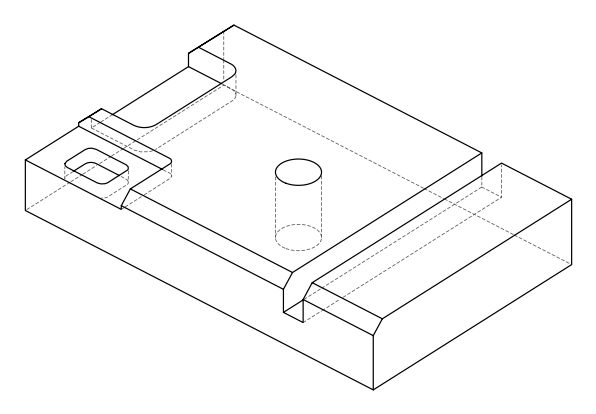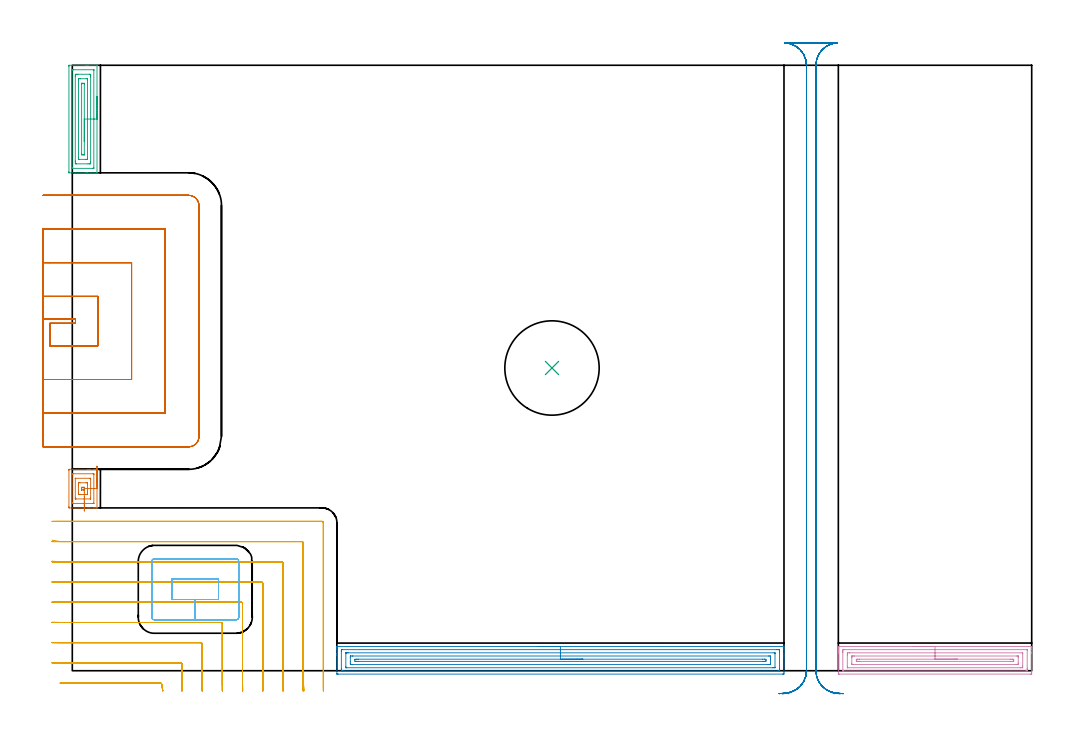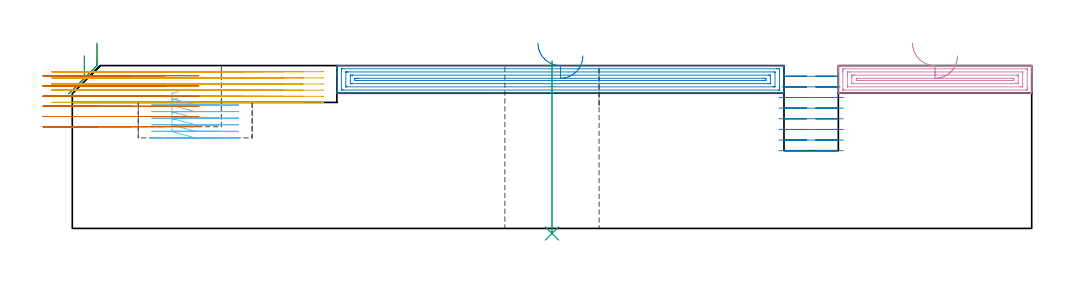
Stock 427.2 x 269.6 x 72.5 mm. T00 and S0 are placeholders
(PLAN: 9 operations, 3 tool changes, 56.3 min)
(1 AREA_MILL | FG_CHAMFER_SURFACE | UGT0205_001 | 0.91 min | 2386 mm3)
(2 AREA_MILL_1 | FG_CHAMFER_SURFACE_1 | UGT0205_001 | 8.18 min | 16065 mm3)
(3 AREA_MILL_2 | FG_CHAMFER_SURFACE_2 | UGT0205_001 | 2.14 min | 4262 mm3)
(4 AREA_MILL_3 | FG_CHAMFER_SURFACE_3 | UGT0205_001 | 3.66 min | 7014 mm3)
(5 MILL_CORNER_NOTCH_RECTANGULAR | CORNER_NOTCH_RECTANGULAR | NXT0201_011 | Follow Part, ap 3, ae 75% | 14.71 min | 138902 mm3)
(6 MILL_RECTANGULAR_POCKET | POCKET_RECTANGULAR_STRAIGHT | NXT0201_011 | Follow Part, ap 3, ae 75% | 2.96 min | 30652 mm3)
(7 MILL_SLOT | SLOT_PARTIAL_RECTANGULAR | UGT0201_094 | Follow Part, ap 5, ae 75% | 13.23 min | 234888 mm3)
(8 MILL_RECTANGULAR_SLOT | SLOT_RECTANGULAR | UGT0201_094 | Follow Part, ap 5, ae 75% | 10.16 min | 246264 mm3)
(9 INDEXABLE_INSERT_DRILL_THROUGH_HOLE_FROM_SOLID | STEP1HOLE | NXT0302_036 | 0.31 min | 100398 mm3)
(TOOL UGT0205_001 | Chamfer Mill 20 x 3 x 45 deg. | D20 FL50 Z2)
(TOOL NXT0201_011 | ENDMILL 12mm [2P460-1200-NA 1630] | D12 FL38 Z6)
(TOOL UGT0201_094 | End mill 20 mm | D20 FL38 Z4)
(TOOL NXT0302_036 | Index. Insert Drill 42mm [880-D4200L50-05] | D42 PA176 FL210 Z2)
(OP 1 AREA_MILL)
G17 G21 G94 G90
T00 M6
G54
G17 G0 G90 X11. Y91.1 S1061 M3
G43 Z82.5 H0
G94 G1 Y91.062 Z81.628 F250.
Y90.948 Z80.763
Y90.759 Z79.912
Y90.497 Z79.08
Y90.163 Z78.274
Y89.76 Z77.5
Y89.292 Z76.764
Y88.76 Z76.072
Y88.171 Z75.429
Y87.528 Z74.839
Y86.836 Z74.308
Y86.1 Z73.84
Y85.326 Z73.437
Y84.52 Z73.103
Y83.688 Z72.841
Y82.836 Z72.652
Y81.972 Z72.538
Y81.1 Z72.5
Y72.637
X10.997 Y72.509 Z72.488
X10.983 Y72.507 Z72.475
X10.693 Y72.5 Z72.192
X10.162 Z71.66
X9.616 Z71.111
X7.574 Z69.072
X6.962 Z68.456
X-1.309 Y72.501 Z60.188
X-1.492 Y72.51 Z60.005
X-1.499 Y72.693 Z59.999
X-1.5 Y73.083 Z60.
Y89.117
X-1.496 Y89.51 Z60.002
X-1.491 Y89.69 Z60.005
X-1.308 Y89.7 Z60.189
X6.962 Z68.456
X7.574 Z69.072
X7.847 Z69.344
X9.616 Z71.111
X10.162 Z71.661
X10.693 Z72.192
X10.983 Y89.693 Z72.475
X10.997 Y89.691 Z72.488
X11. Y89.563 Z72.5
Y81.1
X9.586 Z71.086
X9.585 Y74.649 Z71.085
X9.584 Y74.542 Z71.084
X9.582 Y74.517 Z71.082
X9.58 Y74.511 Z71.08
X9.558 Y74.508 Z71.058
X9.455 Y74.504 Z70.955
X9.093 Y74.5 Z70.593
X0.244 Y74.501 Z61.744
X0.033 Y74.505 Z61.533
X-0.051 Y74.51 Z61.449
X-0.079 Y74.514 Z61.421
X-0.081 Y74.552 Z61.419
X-0.084 Y74.646 Z61.416
X-0.086 Y74.833 Z61.414
Y74.864
X-0.085 Y87.551 Z61.415
X-0.084 Y87.658 Z61.416
X-0.082 Y87.683 Z61.418
X-0.08 Y87.689 Z61.42
X-0.058 Y87.692 Z61.442
X0.045 Y87.696 Z61.545
X0.407 Y87.7 Z61.907
X9.256 Y87.699 Z70.756
X9.467 Y87.695 Z70.967
X9.551 Y87.69 Z71.051
X9.579 Y87.686 Z71.079
X9.581 Y87.648 Z71.081
X9.584 Y87.554 Z71.084
X9.586 Y87.367 Z71.086
Y87.336
Y81.1
X8.171 Z69.671
Y77.21
Y76.646
X8.17 Y76.564 Z69.67
X8.168 Y76.525 Z69.668
X8.166 Y76.512 Z69.666
X8.136 Y76.509 Z69.636
X7.991 Y76.501 Z69.491
X1.653 Y76.5 Z63.153
X1.508 Y76.502 Z63.008
X1.412 Y76.505 Z62.912
X1.34 Y76.51 Z62.84
X1.335 Y76.539 Z62.835
X1.332 Y76.646 Z62.832
X1.329 Y76.972 Z62.829
Y85.554
X1.33 Y85.636 Z62.83
X1.332 Y85.675 Z62.832
X1.334 Y85.688 Z62.834
X1.364 Y85.691 Z62.864
X1.509 Y85.699 Z63.009
X7.847 Y85.7 Z69.347
X7.992 Y85.698 Z69.492
X8.088 Y85.695 Z69.588
X8.16 Y85.69 Z69.66
X8.165 Y85.661 Z69.665
X8.168 Y85.554 Z69.668
X8.171 Y85.228 Z69.671
Y81.1
X6.757 Z68.257
Y79.524
Y79.318
X6.755 Y78.636 Z68.255
X6.752 Y78.537 Z68.252
X6.751 Y78.515 Z68.251
X6.736 Y78.51 Z68.236
X6.687 Y78.506 Z68.187
X6.484 Y78.502 Z67.984
X6.077 Y78.5 Z67.577
X3.351 Z64.851
X2.993 Y78.501 Z64.493
X2.814 Y78.503 Z64.314
X2.77 Y78.506 Z64.27
X2.752 Y78.51 Z64.252
X2.749 Y78.52 Z64.249
X2.747 Y78.58 Z64.247
X2.743 Y79.112 Z64.243
Y82.882
X2.745 Y83.564 Z64.245
X2.748 Y83.663 Z64.248
X2.749 Y83.685 Z64.249
X2.764 Y83.69 Z64.264
X2.813 Y83.694 Z64.313
X3.016 Y83.698 Z64.516
X3.423 Y83.7 Z64.923
X6.149 Z67.649
X6.507 Y83.699 Z68.007
X6.686 Y83.697 Z68.186
X6.73 Y83.694 Z68.23
X6.748 Y83.69 Z68.248
X6.75 Y83.68 Z68.25
X6.753 Y83.62 Z68.253
X6.757 Y83.088 Z68.257
Y81.1
X5.343 Z66.843
X5.342 Y80.949 Z66.842
X5.34 Y80.797 Z66.84
X5.334 Y80.51 Z66.834
X5.192 Y80.506 Z66.692
X4.902 Y80.502 Z66.402
X4.308 Z65.808
X4.223 Y80.504 Z65.723
X4.172 Y80.51 Z65.672
X4.164 Y80.512 Z65.664
X4.161 Y80.558 Z65.661
X4.159 Y80.645 Z65.659
X4.157 Y80.948 Z65.657
Y81.1
X4.158 Y81.251 Z65.658
X4.16 Y81.403 Z65.66
X4.166 Y81.69 Z65.666
X4.308 Y81.694 Z65.808
X4.598 Y81.698 Z66.098
X5.192 Z66.692
X5.277 Y81.696 Z66.777
X5.328 Y81.69 Z66.828
X5.336 Y81.688 Z66.836
X5.339 Y81.641 Z66.839
X5.341 Y81.555 Z66.841
X5.343 Y81.252 Z66.843
Y81.1
Y80.228 Z66.881
X5.344 Y79.364 Z66.996
X5.345 Y78.512 Z67.185
Y77.68 Z67.448
X5.346 Y76.874 Z67.783
Y76.101 Z68.186
X5.347 Y75.365 Z68.655
Y74.674 Z69.187
Y74.031 Z69.776
X5.348 Y73.442 Z70.42
Y72.911 Z71.112
Y72.443 Z71.848
X5.349 Y72.041 Z72.623
Y71.707 Z73.429
Y71.446 Z74.261
Y71.257 Z75.113
Y71.144 Z75.978
Y71.106 Z76.849
G0 Z82.5
M5
M2
(OP 2 AREA_MILL_1)
G17 G21 G94 G90
T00 M6
G54
G17 G0 G90 X207.35 Y10.8 S1061 M3
G43 Z82.5 H0
G94 G1 X207.388 Z81.628 F250.
X207.502 Z80.763
X207.691 Z79.912
X207.953 Z79.08
X208.287 Z78.274
X208.69 Z77.5
X209.158 Z76.764
X209.69 Z76.072
X210.279 Z75.429
X210.922 Z74.839
X211.614 Z74.308
X212.35 Z73.84
X213.124 Z73.437
X213.93 Z73.103
X214.762 Z72.841
X215.614 Z72.652
X216.478 Z72.538
X217.35 Z72.5
X316.754
X316.89 Y10.794 Z72.493
X316.9 Y10.517 Z72.216
Y10.068 Z71.767
Y9.49 Z71.184
Y7.441 Z69.138
Y6.85 Z68.544
Y6.265 Z67.961
Y-0.486 Z61.211
X316.895 Y-1.07 Z60.627
X316.89 Y-1.491 Z60.206
X316.739 Y-1.495 Z60.203
X316.308 Y-1.5 Z60.2
X118.392
X117.932 Y-1.495 Z60.203
X117.81 Y-1.491 Z60.206
X117.8 Y-1.365 Z60.332
Y6.85 Z68.544
Y7.441 Z69.138
Y7.73 Z69.427
Y9.49 Z71.184
Y10.068 Z71.767
Y10.37 Z72.069
X117.801 Y10.518 Z72.217
X117.81 Y10.794 Z72.493
X117.946 Y10.8 Z72.5
X217.35
Y9.386 Z71.086
X313.739
X314.525 Y9.385 Z71.085
X314.632 Y9.384 Z71.084
X314.872 Y9.379 Z71.079
X314.89 Y9.301 Z71.001
X314.896 Y9.123 Z70.823
X314.899 Y8.61 Z70.31
X314.9 Y8.239 Z69.939
X314.899 Y0.69 Z62.39
X314.898 Y0.322 Z62.022
X314.89 Y-0.05 Z61.65
X314.884 Y-0.08 Z61.62
X314.868 Y-0.082 Z61.618
X314.819 Y-0.084 Z61.616
X314.721 Y-0.085 Z61.615
X314.525 Y-0.086 Z61.614
X120.961
X120.175 Y-0.085 Z61.615
X120.068 Y-0.084 Z61.616
X119.828 Y-0.079 Z61.621
X119.81 Y-0.001 Z61.699
X119.804 Y0.177 Z61.877
X119.801 Y0.69 Z62.39
X119.8 Y1.061 Z62.761
X119.801 Y8.61 Z70.31
X119.802 Y8.978 Z70.678
X119.81 Y9.35 Z71.05
X119.816 Y9.38 Z71.08
X119.832 Y9.381 Z71.081
X119.881 Y9.384 Z71.084
X119.979 Y9.385 Z71.085
X120.175 Y9.386 Z71.086
X217.35
Y7.971 Z69.671
X312.497
X312.742 Y7.969 Z69.669
X312.823 Y7.968 Z69.668
X312.879 Y7.965 Z69.665
X312.89 Y7.886 Z69.586
X312.896 Y7.73 Z69.43
X312.899 Y7.574 Z69.274
Y1.57 Z63.27
X312.898 Y1.416 Z63.116
X312.891 Y1.363 Z63.063
X312.886 Y1.335 Z63.035
X312.863 Y1.334 Z63.034
X312.742 Y1.331 Z63.031
X312.095 Y1.329 Z63.029
X311.85 Y1.328 Z63.028
X122.203 Y1.329 Z63.029
X121.958 Y1.33 Z63.03
X121.877 Y1.332 Z63.032
X121.82 Y1.335 Z63.035
X121.81 Y1.414 Z63.114
X121.804 Y1.57 Z63.27
X121.801 Y1.726 Z63.426
Y7.73 Z69.43
X121.802 Y7.884 Z69.584
X121.809 Y7.937 Z69.637
X121.814 Y7.965 Z69.665
X121.837 Y7.966 Z69.666
X121.958 Y7.968 Z69.668
X122.605 Y7.971 Z69.671
X122.85
X217.35
Y6.557 Z68.257
X310.067
X310.365 Y6.556 Z68.256
X310.787 Y6.552 Z68.252
X310.879 Y6.55 Z68.25
X310.89 Y6.389 Z68.089
X310.899 Y6.028 Z67.728
X310.9 Y5.97 Z67.67
Y5.148 Z66.848
Y3.33 Z65.03
X310.898 Y2.919 Z64.619
X310.895 Y2.816 Z64.516
X310.89 Y2.766 Z64.466
X310.887 Y2.749 Z64.449
X310.86 Y2.748 Z64.448
X310.66 Y2.745 Z64.445
X310.067 Y2.743 Z64.443
X309.771
X124.633
X124.335 Y2.744 Z64.444
X123.913 Y2.748 Z64.448
X123.821 Y2.749 Z64.449
X123.81 Y2.911 Z64.611
X123.801 Y3.271 Z64.971
X123.8 Y3.33 Z65.03
Y4.152 Z65.852
Y5.97 Z67.67
X123.802 Y6.381 Z68.081
X123.805 Y6.484 Z68.184
X123.81 Y6.534 Z68.234
X123.813 Y6.55 Z68.25
X123.84 Y6.552 Z68.252
X124.04 Y6.555 Z68.255
X124.633 Y6.557 Z68.257
X124.929
X217.35
Y5.143 Z66.843
X307.393
X308.233 Y5.14 Z66.84
X308.284 Y5.138 Z66.838
X308.89 Y5.09 Z66.79
X308.895 Y4.487 Z66.187
X308.89 Y4.21 Z65.91
X308.333 Y4.162 Z65.862
X308.284 Y4.16 Z65.86
X307.446 Y4.157 Z65.857
X307.393
X127.307
X126.467 Y4.16 Z65.86
X126.416 Y4.162 Z65.862
X125.81 Y4.21 Z65.91
X125.805 Y4.813 Z66.513
X125.81 Y5.09 Z66.79
X126.367 Y5.138 Z66.838
X126.416 Y5.14 Z66.84
X127.254 Y5.143 Z66.843
X127.307
X217.35
X218.222 Z66.881
X219.086 Z66.995
X219.938 Z67.184
X220.77 Z67.446
X221.576 Z67.78
X222.35 Z68.183
X223.086 Z68.652
X223.778 Z69.183
X224.421 Z69.772
X225.01 Z70.415
X225.542 Z71.107
X226.01 Z71.843
X226.413 Z72.617
X226.747 Z73.423
X227.009 Z74.255
X227.198 Z75.107
X227.312 Z75.971
X227.35 Z76.843
G0 Z82.5
M5
M2
(OP 3 AREA_MILL_2)
G17 G21 G94 G90
T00 M6
G54
G17 G0 G90 X11. Y255.65 S1061 M3
G43 Z82.5 H0
G94 G1 Y255.612 Z81.628 F250.
Y255.498 Z80.763
Y255.309 Z79.912
Y255.047 Z79.08
Y254.713 Z78.274
Y254.31 Z77.5
Y253.841 Z76.764
Y253.31 Z76.072
Y252.721 Z75.429
Y252.078 Z74.839
Y251.386 Z74.308
Y250.65 Z73.84
Y249.876 Z73.437
Y249.07 Z73.103
Y248.238 Z72.841
Y247.386 Z72.652
Y246.522 Z72.538
Y245.65 Z72.5
Y221.757
X10.994 Y221.71 Z72.492
X10.871 Y221.7 Z72.369
X6.847 Z68.346
X6.077 Z67.571
X-1.497 Y221.701 Z59.999
X-1.498 Y221.703 Z59.998
X-1.5 Y222.2 Z60.
Y269.1
X-1.498 Y269.597 Z59.998
X-1.497 Y269.599 Z59.999
X6.077 Y269.6 Z67.571
X6.847 Z68.346
X6.962 Z68.46
X10.871 Z72.369
X10.994 Y269.59 Z72.492
X11. Y269.542 Z72.5
Y245.65
X9.586 Z71.086
X9.585 Y223.97 Z71.085
X9.581 Y223.757 Z71.081
X9.579 Y223.713 Z71.079
X9.451 Y223.707 Z70.951
X9.271 Y223.703 Z70.771
X9.001 Y223.7 Z70.501
X0.009 Y223.701 Z61.509
X-0.028 Y223.702 Z61.472
X-0.064 Y223.706 Z61.436
X-0.077 Y223.71 Z61.423
X-0.08 Y223.721 Z61.42
X-0.083 Y223.763 Z61.417
X-0.086 Y223.939 Z61.414
Y223.97
X-0.085 Y267.33 Z61.415
X-0.081 Y267.543 Z61.419
X-0.079 Y267.587 Z61.421
X0.049 Y267.593 Z61.549
X0.229 Y267.597 Z61.729
X0.499 Y267.6 Z61.999
X9.491 Y267.599 Z70.991
X9.528 Y267.598 Z71.028
X9.564 Y267.594 Z71.064
X9.577 Y267.59 Z71.077
X9.58 Y267.579 Z71.08
X9.583 Y267.537 Z71.083
X9.586 Y267.361 Z71.086
Y267.33
Y245.65
X8.172 Z69.672
X8.171 Y226.624 Z69.671
X8.17 Y226.301 Z69.67
X8.164 Y225.739 Z69.664
X7.884 Y225.702 Z69.384
X7.847 Y225.701 Z69.347
X7.002 Y225.7 Z68.502
X1.692 Y225.701 Z63.192
X1.653 Y225.704 Z63.153
X1.336 Y225.739 Z62.836
X1.331 Y226.061 Z62.831
X1.329 Y226.624 Z62.829
X1.328 Y226.949 Z62.828
X1.329 Y264.676 Z62.829
X1.33 Y264.999 Z62.83
X1.335 Y265.56 Z62.835
X1.616 Y265.598 Z63.116
X1.653 Y265.599 Z63.153
X2.498 Y265.6 Z63.998
X7.808 Y265.599 Z69.308
X7.847 Y265.596 Z69.347
X8.164 Y265.56 Z69.664
X8.169 Y265.238 Z69.669
X8.171 Y264.676 Z69.671
X8.172 Y264.351 Z69.672
Y245.65
X6.757 Z68.257
Y228.394
X6.75 Y227.721 Z68.25
X6.077 Y227.703 Z67.577
X5.886 Y227.7 Z67.386
X3.231 Y227.701 Z64.731
X2.75 Y227.718 Z64.25
X2.743 Y228.189 Z64.243
Y262.906
X2.75 Y263.579 Z64.25
X3.423 Y263.597 Z64.923
X3.614 Y263.6 Z65.114
X6.269 Y263.599 Z67.769
X6.75 Y263.582 Z68.25
X6.757 Y263.111 Z68.257
Y245.65
X5.343 Z66.843
X5.342 Y230.014 Z66.842
X5.34 Y229.863 Z66.84
X5.336 Y229.763 Z66.836
X5.331 Y229.709 Z66.831
X5.308 Y229.708 Z66.808
X5.192 Y229.704 Z66.692
X4.769 Y229.703 Z66.269
X4.308 Y229.71 Z65.808
X4.164 Y229.721 Z65.664
X4.159 Y230.013 Z65.659
X4.158 Y230.164 Z65.658
X4.157 Y261.286 Z65.657
X4.16 Y261.437 Z65.66
X4.164 Y261.537 Z65.664
X4.169 Y261.591 Z65.669
X4.192 Y261.592 Z65.692
X4.308 Y261.596 Z65.808
X4.731 Y261.597 Z66.231
X5.192 Y261.59 Z66.692
X5.336 Y261.579 Z66.836
X5.341 Y261.287 Z66.841
X5.342 Y261.136 Z66.842
X5.343 Y245.65 Z66.843
Y244.778 Z66.881
Y243.913 Z66.995
Y243.062 Z67.184
Y242.23 Z67.446
Y241.424 Z67.78
Y240.65 Z68.183
Y239.914 Z68.652
Y239.222 Z69.183
Y238.579 Z69.772
Y237.99 Z70.415
Y237.458 Z71.107
Y236.99 Z71.843
Y236.587 Z72.617
Y236.253 Z73.423
Y235.991 Z74.255
Y235.802 Z75.107
Y235.688 Z75.972
Y235.65 Z76.843
G0 Z82.5
M5
M2
(OP 4 AREA_MILL_3)
G17 G21 G94 G90
T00 M6
G54
G17 G0 G90 X374.15 Y10.8 S1061 M3
G43 Z82.5 H0
G94 G1 X374.188 Z81.628 F250.
X374.302 Z80.763
X374.491 Z79.912
X374.753 Z79.08
X375.087 Z78.274
X375.49 Z77.5
X375.958 Z76.764
X376.49 Z76.072
X377.079 Z75.429
X377.722 Z74.84
X378.414 Z74.308
X379.15 Z73.84
X379.924 Z73.437
X380.73 Z73.103
X381.562 Z72.841
X382.414 Z72.652
X383.278 Z72.538
X384.15 Z72.5
X427.029
X427.199 Y10.804 Z72.494
X427.2 Y10.471 Z72.17
Y10.163 Z71.862
Y9.49 Z71.185
Y8.273 Z69.97
Y7.73 Z69.424
Y-0.798 Z60.899
X427.197 Y-1.07 Z60.628
X427.19 Y-1.492 Z60.206
X427.015 Y-1.496 Z60.202
X426.582 Y-1.5 Z60.2
X341.718
X341.285 Y-1.496 Z60.202
X341.11 Y-1.492 Z60.206
X341.1 Y-1.07 Z60.628
Y7.73 Z69.424
Y8.273 Z69.97
Y8.61 Z70.306
Y9.153 Z70.849
Y9.49 Z71.185
Y10.163 Z71.862
Y10.471 Z72.17
X341.101 Y10.804 Z72.494
X341.271 Y10.8 Z72.5
X384.15
Y9.386 Z71.086
X424.902 Y9.385 Z71.085
X425.162 Y9.38 Z71.08
X425.187 Y9.379 Z71.079
X425.192 Y9.361 Z71.061
X425.197 Y9.329 Z71.029
X425.199 Y9.297 Z70.997
X425.2 Y1.172 Z62.872
X425.198 Y0.69 Z62.39
X425.194 Y0.298 Z61.998
X425.18 Y-0.079 Z61.621
X424.796 Y-0.084 Z61.616
X424.69 Y-0.085 Z61.615
X343.504
X343.398
X343.138 Y-0.08 Z61.62
X343.113 Y-0.079 Z61.621
X343.108 Y-0.061 Z61.639
X343.103 Y-0.029 Z61.671
X343.101 Y0.003 Z61.703
X343.1 Y8.128 Z69.828
X343.102 Y8.61 Z70.31
X343.106 Y9.002 Z70.702
X343.12 Y9.379 Z71.079
X343.504 Y9.384 Z71.084
X343.61 Y9.385 Z71.085
X384.15 Y9.386 Z71.086
Y7.972 Z69.672
X423.009 Y7.971 Z69.671
X423.091 Y7.97 Z69.67
X423.156 Y7.967 Z69.667
X423.19 Y7.965 Z69.665
X423.192 Y7.917 Z69.617
X423.197 Y7.73 Z69.43
X423.2 Y7.542 Z69.242
Y2.262 Z63.962
X423.196 Y1.57 Z63.27
X423.193 Y1.39 Z63.09
X423.184 Y1.335 Z63.035
X423.131 Y1.333 Z63.033
X423.009 Y1.331 Z63.031
X422.361 Y1.329 Z63.029
X422.116 Y1.328 Z63.028
X345.291 Y1.329 Z63.029
X345.209 Y1.33 Z63.03
X345.144 Y1.333 Z63.033
X345.11 Y1.335 Z63.035
X345.108 Y1.383 Z63.083
X345.103 Y1.57 Z63.27
X345.1 Y1.758 Z63.458
Y7.038 Z68.738
X345.104 Y7.73 Z69.43
X345.108 Y7.91 Z69.61
X345.116 Y7.965 Z69.665
X345.169 Y7.967 Z69.667
X345.291 Y7.969 Z69.669
X345.939 Y7.971 Z69.671
X346.184 Y7.972 Z69.672
X384.15
Y6.557 Z68.257
X420.627
X421.065 Y6.553 Z68.253
X421.158 Y6.55 Z68.25
X421.19 Y6.547 Z68.247
X421.193 Y6.502 Z68.202
X421.196 Y6.4 Z68.1
X421.2 Y5.992 Z67.692
Y3.352 Z65.052
Y3.33 Z65.03
X421.195 Y2.901 Z64.601
X421.191 Y2.795 Z64.495
X421.187 Y2.75 Z64.45
X421.124 Y2.748 Z64.448
X420.924 Y2.745 Z64.445
X420.329 Y2.743 Z64.443
X420.032
X347.673
X347.235 Y2.747 Z64.447
X347.142 Y2.75 Z64.45
X347.11 Y2.753 Z64.453
X347.107 Y2.798 Z64.498
X347.104 Y2.9 Z64.6
X347.1 Y3.308 Z65.008
Y5.948 Z67.648
Y5.97 Z67.67
X347.105 Y6.399 Z68.099
X347.109 Y6.505 Z68.205
X347.113 Y6.55 Z68.25
X347.176 Y6.552 Z68.252
X347.377 Y6.555 Z68.255
X347.971 Y6.557 Z68.257
X348.268
X384.15
Y5.143 Z66.843
X417.649
X418.491 Y5.141 Z66.841
X418.543 Y5.138 Z66.838
X419.19 Y5.09 Z66.79
X419.195 Y4.448 Z66.148
X419.19 Y4.21 Z65.91
X418.592 Y4.162 Z65.862
X418.543 Y4.16 Z65.86
X417.703 Y4.157 Z65.857
X350.651
X349.809 Y4.159 Z65.859
X349.757 Y4.162 Z65.862
X349.11 Y4.21 Z65.91
X349.105 Y4.852 Z66.552
X349.11 Y5.09 Z66.79
X349.708 Y5.138 Z66.838
X349.757 Y5.14 Z66.84
X350.597 Y5.143 Z66.843
X384.15
X385.022 Z66.881
X385.886 Z66.995
X386.738 Z67.184
X387.57 Z67.446
X388.376 Z67.78
X389.15 Z68.183
X389.886 Z68.652
X390.578 Z69.183
X391.221 Z69.772
X391.81 Z70.415
X392.342 Z71.107
X392.81 Z71.843
X393.213 Z72.617
X393.547 Z73.423
X393.809 Z74.255
X393.998 Z75.107
X394.112 Z75.972
X394.15 Z76.843
G0 Z82.5
M5
M2
(OP 5 MILL_CORNER_NOTCH_RECTANGULAR)
G17 G21 G94 G90
T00 M6
G54
G17 G0 G90 X40.31 Y-8.958 S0 M3
G43 Z82.5 H1
Z69.767
G94 G1 X39.81 Y-6. F250.
G3 X39.224 Y-5.5 R0.6 F500.
G1 X-2.398
X-5.398 F250.
G0 Z82.5
X48.891 Y-8.999
Z69.767
G1 X48.819 Y-6.
G2 X48.8 Y-4.472 R63. F500.
G1 Y2.905
G3 X48.205 Y3.5 R0.6
G1 X-4.473
G2 X-6. Y3.519 R63.
G1 X-8.999 Y3.591 F250.
G0 Z82.5
X57.907 Y-8.999
Z69.767
G1 X57.822 Y-6.
G2 X57.8 Y-4.472 R54. F500.
G1 Y11.905
G3 X57.205 Y12.5 R0.6
G1 X-4.473
G2 X-6. Y12.522 R54.
G1 X-8.999 Y12.606 F250.
G0 Z82.5
X66.928 Y-8.998
Z69.767
G1 X66.826 Y-6.
G2 X66.8 Y-4.472 R45. F500.
G1 Y20.905
G3 X66.205 Y21.5 R0.6
G1 X-4.473
G2 X-6. Y21.526 R45.
G1 X-8.998 Y21.628 F250.
G0 Z82.5
X75.96 Y-8.997
Z69.767
G1 X75.832 Y-6.
G2 X75.8 Y-4.472 R36. F500.
G1 Y29.904
G3 X75.204 Y30.5 R0.6
G1 X-4.473
G2 X-6. Y30.532 R36.
G1 X-8.997 Y30.66 F250.
G0 Z82.5
X85.013 Y-8.995
Z69.767
G1 X84.843 Y-6.
G2 X84.8 Y-4.472 R27. F500.
G1 Y38.904
G3 X84.204 Y39.5 R0.6
G1 X-4.473
G2 X-6. Y39.543 R27.
G1 X-8.995 Y39.713 F250.
G0 Z82.5
X94.12 Y-8.989
Z69.767
G1 X93.865 Y-6.
G2 X93.8 Y-4.472 R18. F500.
G1 Y47.904
G3 X93.204 Y48.5 R0.6
G1 X-4.473
G2 X-6. Y48.565 R18.
G1 X-8.989 Y48.819 F250.
G0 Z82.5
X103.44 Y-8.956
Z69.767
G1 X102.931 Y-6.
G2 X102.8 Y-4.472 R9. F500.
G1 Y56.904
G3 X102.204 Y57.5 R0.6
G1 X-4.473
G2 X-6. Y57.63 R9.
G1 X-8.957 Y58.14 F250.
G0 Z82.5
X111.8 Y-7.472
Z69.767
G1 Y-4.472
Y65.9 F500.
G3 X111.2 Y66.5 R0.6
G1 X-4.473
X-7.473 F250.
G0 Z82.5
X40.293 Y-8.958
Z67.033
G1 X39.794 Y-6.
G3 X39.208 Y-5.5 R0.6 F500.
G1 X-2.398
X-5.398 F250.
G0 Z82.5
X48.821 Y-9.
Z67.033
G1 X48.801 Y-6.
G2 X48.8 Y-5.579 R63. F500.
G1 Y2.905
G3 X48.205 Y3.5 R0.6
G1 X-5.492
G2 X-6. Y3.502 R63.
G1 X-9. Y3.526 F250.
G0 Z82.5
X57.825 Y-9.
Z67.033
G1 X57.802 Y-6.
G2 X57.8 Y-5.579 R54. F500.
G1 Y11.905
G3 X57.205 Y12.5 R0.6
G1 X-5.492
G2 X-6. Y12.502 R54.
G1 X-9. Y12.531 F250.
G0 Z82.5
X66.83 Y-9.
Z67.033
G1 X66.802 Y-6.
G2 X66.8 Y-5.579 R45. F500.
G1 Y20.905
G3 X66.205 Y21.5 R0.6
G1 X-5.492
G2 X-6. Y21.503 R45.
G1 X-9. Y21.537 F250.
G0 Z82.5
X75.838 Y-9.
Z67.033
G1 X75.802 Y-6.
G2 X75.8 Y-5.579 R36. F500.
G1 Y29.904
G3 X75.204 Y30.5 R0.6
G1 X-5.492
G2 X-6. Y30.504 R36.
G1 X-9. Y30.546 F250.
G0 Z82.5
X84.85 Y-9.
Z67.033
G1 X84.803 Y-6.
G2 X84.8 Y-5.579 R27. F500.
G1 Y38.904
G3 X84.204 Y39.5 R0.6
G1 X-5.492
G2 X-6. Y39.505 R27.
G1 X-8.999 Y39.561 F250.
G0 Z82.5
X93.875 Y-8.999
Z67.033
G1 X93.805 Y-6.
G2 X93.8 Y-5.579 R18. F500.
G1 Y47.904
G3 X93.204 Y48.5 R0.6
G1 X-5.492
G2 X-6. Y48.507 R18.
G1 X-8.999 Y48.592 F250.
G0 Z82.5
X102.95 Y-8.997
Z67.033
G1 X102.81 Y-6.
G2 X102.8 Y-5.579 R9. F500.
G1 Y56.904
G3 X102.204 Y57.5 R0.6
G1 X-5.492
G2 X-6. Y57.514 R9.
G1 X-8.995 Y57.684 F250.
G0 Z82.5
X111.8 Y-8.579
Z67.033
G1 Y-5.579
Y65.9 F500.
G3 X111.2 Y66.5 R0.6
G1 X-5.492
X-8.492 F250.
G0 Z82.5
X40.292 Y-8.958
Z64.3
G1 X39.792 Y-6.
G3 X39.206 Y-5.5 R0.6 F500.
G1 X-2.398
X-5.398 F250.
G0 Z82.5
X48.8 Y-9.
Z64.3
G1 Y-6.
Y2.905 F500.
G3 X48.205 Y3.5 R0.6
G1 X-6.
X-9. F250.
G0 Z82.5
X57.8 Y-9.
Z64.3
G1 Y-6.
Y11.905 F500.
G3 X57.205 Y12.5 R0.6
G1 X-6.
X-9. F250.
G0 Z82.5
X66.8 Y-9.
Z64.3
G1 Y-6.
Y20.905 F500.
G3 X66.205 Y21.5 R0.6
G1 X-6.
X-9. F250.
G0 Z82.5
X75.8 Y-9.
Z64.3
G1 Y-6.
Y29.904 F500.
G3 X75.204 Y30.5 R0.6
G1 X-6.
X-9. F250.
G0 Z82.5
X84.8 Y-9.
Z64.3
G1 Y-6.
Y38.904 F500.
G3 X84.204 Y39.5 R0.6
G1 X-6.
X-9. F250.
G0 Z82.5
X93.8 Y-9.
Z64.3
G1 Y-6.
Y47.904 F500.
G3 X93.204 Y48.5 R0.6
G1 X-6.
X-9. F250.
G0 Z82.5
X102.8 Y-9.
Z64.3
G1 Y-6.
Y56.904 F500.
G3 X102.204 Y57.5 R0.6
G1 X-6.
X-9. F250.
G0 Z82.5
X111.8 Y-9.
Z64.3
G1 Y-6.
Y65.9 F500.
G3 X111.2 Y66.5 R0.6
G1 X-6.
X-9. F250.
G0 Z82.5
X40.292 Y-8.958
Z61.567
G1 X39.792 Y-6.
G3 X39.206 Y-5.5 R0.6 F500.
G1 X-2.398
X-5.398 F250.
G0 Z82.5
X48.8 Y-9.
Z61.567
G1 Y-6.
Y2.905 F500.
G3 X48.205 Y3.5 R0.6
G1 X-6.
X-9. F250.
G0 Z82.5
X57.8 Y-9.
Z61.567
G1 Y-6.
Y11.905 F500.
G3 X57.205 Y12.5 R0.6
G1 X-6.
X-9. F250.
G0 Z82.5
X66.8 Y-9.
Z61.567
G1 Y-6.
Y20.905 F500.
G3 X66.205 Y21.5 R0.6
G1 X-6.
X-9. F250.
G0 Z82.5
X75.8 Y-9.
Z61.567
G1 Y-6.
Y29.904 F500.
G3 X75.204 Y30.5 R0.6
G1 X-6.
X-9. F250.
G0 Z82.5
X84.8 Y-9.
Z61.567
G1 Y-6.
Y38.904 F500.
G3 X84.204 Y39.5 R0.6
G1 X-6.
X-9. F250.
G0 Z82.5
X93.8 Y-9.
Z61.567
G1 Y-6.
Y47.904 F500.
G3 X93.204 Y48.5 R0.6
G1 X-6.
X-9. F250.
G0 Z82.5
X102.8 Y-9.
Z61.567
G1 Y-6.
Y56.904 F500.
G3 X102.204 Y57.5 R0.6
G1 X-6.
X-9. F250.
G0 Z82.5
X111.8 Y-9.
Z61.567
G1 Y-6.
Y65.9 F500.
G3 X111.2 Y66.5 R0.6
G1 X-6.
X-9. F250.
G0 Z82.5
X40.292 Y-8.958
Z58.833
G1 X39.792 Y-6.
G3 X39.206 Y-5.5 R0.6 F500.
G1 X-2.398
X-5.398 F250.
G0 Z82.5
X48.8 Y-9.
Z58.833
G1 Y-6.
Y2.905 F500.
G3 X48.205 Y3.5 R0.6
G1 X-6.
X-9. F250.
G0 Z82.5
X57.8 Y-9.
Z58.833
G1 Y-6.
Y11.905 F500.
G3 X57.205 Y12.5 R0.6
G1 X-6.
X-9. F250.
G0 Z82.5
X66.8 Y-9.
Z58.833
G1 Y-6.
Y20.905 F500.
G3 X66.205 Y21.5 R0.6
G1 X-6.
X-9. F250.
G0 Z82.5
X75.8 Y-9.
Z58.833
G1 Y-6.
Y29.904 F500.
G3 X75.204 Y30.5 R0.6
G1 X-6.
X-9. F250.
G0 Z82.5
X84.8 Y-9.
Z58.833
G1 Y-6.
Y38.904 F500.
G3 X84.204 Y39.5 R0.6
G1 X-6.
X-9. F250.
G0 Z82.5
X93.8 Y-9.
Z58.833
G1 Y-6.
Y47.904 F500.
G3 X93.204 Y48.5 R0.6
G1 X-6.
X-9. F250.
G0 Z82.5
X102.8 Y-9.
Z58.833
G1 Y-6.
Y56.904 F500.
G3 X102.204 Y57.5 R0.6
G1 X-6.
X-9. F250.
G0 Z82.5
X111.8 Y-9.
Z58.833
G1 Y-6.
Y65.9 F500.
G3 X111.2 Y66.5 R0.6
G1 X-6.
X-9. F250.
G0 Z82.5
X40.292 Y-8.958
Z56.1
G1 X39.792 Y-6.
G3 X39.206 Y-5.5 R0.6 F500.
G1 X-2.398
X-5.398 F250.
G0 Z82.5
X48.8 Y-9.
Z56.1
G1 Y-6.
Y2.905 F500.
G3 X48.205 Y3.5 R0.6
G1 X-6.
X-9. F250.
G0 Z82.5
X57.8 Y-9.
Z56.1
G1 Y-6.
Y11.905 F500.
G3 X57.205 Y12.5 R0.6
G1 X-6.
X-9. F250.
G0 Z82.5
X66.8 Y-9.
Z56.1
G1 Y-6.
Y20.905 F500.
G3 X66.205 Y21.5 R0.6
G1 X-6.
X-9. F250.
G0 Z82.5
X75.8 Y-9.
Z56.1
G1 Y-6.
Y29.904 F500.
G3 X75.204 Y30.5 R0.6
G1 X-6.
X-9. F250.
G0 Z82.5
X84.8 Y-9.
Z56.1
G1 Y-6.
Y38.904 F500.
G3 X84.204 Y39.5 R0.6
G1 X-6.
X-9. F250.
G0 Z82.5
X93.8 Y-9.
Z56.1
G1 Y-6.
Y47.904 F500.
G3 X93.204 Y48.5 R0.6
G1 X-6.
X-9. F250.
G0 Z82.5
X102.8 Y-9.
Z56.1
G1 Y-6.
Y56.904 F500.
G3 X102.204 Y57.5 R0.6
G1 X-6.
X-9. F250.
G0 Z82.5
X111.8 Y-9.
Z56.1
G1 Y-6.
Y65.9 F500.
G3 X111.2 Y66.5 R0.6
G1 X-6.
X-9. F250.
G0 Z82.5
M5
M2
(OP 6 MILL_RECTANGULAR_POCKET)
G17 G21 G94 G90
T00 M6
G54
G17 G0 G90 X47.071 Y40.8 S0 M3
G43 Z82.5 H1
Z60.864
G94 G1 X44.4 Z60.148 F250.
Y31.7 Z57.71
X54.75 Z54.936
X65.1 F500.
Y40.8
X44.4
Y31.7
X54.75
Y22.7
X73.
G3 X74.1 Y23.8 R1.1
G1 Y48.7
G3 X73. Y49.8 R1.1
G1 X36.5
G3 X35.4 Y48.7 R1.1
G1 Y23.8
G3 X36.5 Y22.7 R1.1
G1 X54.75
X55.75
G0 X47.071 Y40.8 Z57.936
G1 X44.4 Z57.221 F250.
Y31.7 Z54.782
X54.75 Z52.009
X65.1 F500.
Y40.8
X44.4
Y31.7
X54.75
Y22.7
X73.
G3 X74.1 Y23.8 R1.1
G1 Y48.7
G3 X73. Y49.8 R1.1
G1 X36.5
G3 X35.4 Y48.7 R1.1
G1 Y23.8
G3 X36.5 Y22.7 R1.1
G1 X54.75
X55.75
G0 X47.071 Y40.8 Z55.009
G1 X44.4 Z54.293 F250.
Y31.7 Z51.855
X54.75 Z49.082
X65.1 F500.
Y40.8
X44.4
Y31.7
X54.75
Y22.7
X73.
G3 X74.1 Y23.8 R1.1
G1 Y48.7
G3 X73. Y49.8 R1.1
G1 X36.5
G3 X35.4 Y48.7 R1.1
G1 Y23.8
G3 X36.5 Y22.7 R1.1
G1 X54.75
X55.75
G0 X47.071 Y40.8 Z52.082
G1 X44.4 Z51.366 F250.
Y31.7 Z48.928
X54.75 Z46.155
X65.1 F500.
Y40.8
X44.4
Y31.7
X54.75
Y22.7
X73.
G3 X74.1 Y23.8 R1.1
G1 Y48.7
G3 X73. Y49.8 R1.1
G1 X36.5
G3 X35.4 Y48.7 R1.1
G1 Y23.8
G3 X36.5 Y22.7 R1.1
G1 X54.75
X55.75
G0 X47.071 Y40.8 Z49.155
G1 X44.4 Z48.439 F250.
Y31.7 Z46.001
X54.75 Z43.227
X65.1 F500.
Y40.8
X44.4
Y31.7
X54.75
Y22.7
X73.
G3 X74.1 Y23.8 R1.1
G1 Y48.7
G3 X73. Y49.8 R1.1
G1 X36.5
G3 X35.4 Y48.7 R1.1
G1 Y23.8
G3 X36.5 Y22.7 R1.1
G1 X54.75
X55.75
G0 X47.071 Y40.8 Z46.227
G1 X44.4 Z45.512 F250.
Y31.7 Z43.073
X54.75 Z40.3
X65.1 F500.
Y40.8
X44.4
Y31.7
X54.75
Y22.7
X73.
G3 X74.1 Y23.8 R1.1
G1 Y48.7
G3 X73. Y49.8 R1.1
G1 X36.5
G3 X35.4 Y48.7 R1.1
G1 Y23.8
G3 X36.5 Y22.7 R1.1
G1 X54.75
X55.75
G0 Z82.5
M5
M2
(OP 7 MILL_SLOT)
G17 G21 G94 G90
T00 M6
G54
G17 G0 G90 X-13. Y156.7 S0 M3
G43 Z82.5 H0
Z67.967
G94 G1 X-10. F250.
X1.4 F500.
Y154.7
X-10.
Y144.7
X11.4
Y166.7
X-10.
X-13. F250.
Y129.7
X-10.
X26.4 F500.
Y181.7
X-10.
X-13. F250.
Y114.7
X-10.
X41.4 F500.
Y196.7
X-10.
X-13. F250.
Y99.7
X-10.
X51.8 F500.
G3 X56.4 Y104.3 R4.6
G1 Y207.1
G3 X51.8 Y211.7 R4.6
G1 X-10.
X-13. F250.
G0 Y156.7 Z63.433
G1 X-10.
X1.4 F500.
Y154.7
X-10.
Y144.7
X11.4
Y166.7
X-10.
X-13. F250.
Y129.7
X-10.
X26.4 F500.
Y181.7
X-10.
X-13. F250.
Y114.7
X-10.
X41.4 F500.
Y196.7
X-10.
X-13. F250.
Y99.7
X-10.
X51.8 F500.
G3 X56.4 Y104.3 R4.6
G1 Y207.1
G3 X51.8 Y211.7 R4.6
G1 X-10.
X-13. F250.
G0 Y156.7 Z58.9
G1 X-10.
X1.4 F500.
Y154.7
X-10.
Y144.7
X11.4
Y166.7
X-10.
X-13. F250.
Y129.7
X-10.
X26.4 F500.
Y181.7
X-10.
X-13. F250.
Y114.7
X-10.
X41.4 F500.
Y196.7
X-10.
X-13. F250.
Y99.7
X-10.
X51.8 F500.
G3 X56.4 Y104.3 R4.6
G1 Y207.1
G3 X51.8 Y211.7 R4.6
G1 X-10.
X-13. F250.
G0 Y156.7 Z54.367
G1 X-10.
X1.4 F500.
Y154.7
X-10.
Y144.7
X11.4
Y166.7
X-10.
X-13. F250.
Y129.7
X-10.
X26.4 F500.
Y181.7
X-10.
X-13. F250.
Y114.7
X-10.
X41.4 F500.
Y196.7
X-10.
X-13. F250.
Y99.7
X-10.
X51.8 F500.
G3 X56.4 Y104.3 R4.6
G1 Y207.1
G3 X51.8 Y211.7 R4.6
G1 X-10.
X-13. F250.
G0 Y156.7 Z49.833
G1 X-10.
X1.4 F500.
Y154.7
X-10.
Y144.7
X11.4
Y166.7
X-10.
X-13. F250.
Y129.7
X-10.
X26.4 F500.
Y181.7
X-10.
X-13. F250.
Y114.7
X-10.
X41.4 F500.
Y196.7
X-10.
X-13. F250.
Y99.7
X-10.
X51.8 F500.
G3 X56.4 Y104.3 R4.6
G1 Y207.1
G3 X51.8 Y211.7 R4.6
G1 X-10.
X-13. F250.
G0 Y156.7 Z45.3
G1 X-10.
X1.4 F500.
Y154.7
X-10.
Y144.7
X11.4
Y166.7
X-10.
X-13. F250.
Y129.7
X-10.
X26.4 F500.
Y181.7
X-10.
X-13. F250.
Y114.7
X-10.
X41.4 F500.
Y196.7
X-10.
X-13. F250.
Y99.7
X-10.
X51.8 F500.
G3 X56.4 Y104.3 R4.6
G1 Y207.1
G3 X51.8 Y211.7 R4.6
G1 X-10.
X-13. F250.
G0 Z82.5
M5
M2
(OP 8 MILL_RECTANGULAR_SLOT)
G17 G21 G94 G90
T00 M6
G54
G17 G0 G90 X339.311 Y-10.286 S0 M3
G43 Z82.5 H0
Z67.762
G94 G1 X336.628 Y-8.944 F250.
G2 X331.1 Y0. R10. F500.
G1 Y269.6
G2 X340.653 Y279.59 R10.
G1 Y279.6
X317.347
Y279.59
G2 X326.9 Y269.6 R10.
G1 Y0.
G2 X321.376 Y-8.942 R10.
G1 X318.694 Y-10.285 F250.
G0 X341.9 Y-10.41 Z63.025
G1 X338.969 Y-9.77
G2 X331.1 Y0. R10. F500.
G1 Y269.6
G2 X340.653 Y279.59 R10.
G1 X317.347
G2 X326.9 Y269.6 R10.
G1 Y0.
G2 X319.032 Y-9.77 R10.
G1 X316.101 Y-10.41 F250.
G0 X343.317 Y-10.202 Z58.287
G1 X340.326 Y-9.97
G2 X331.1 Y0. R10. F500.
G1 Y269.6
G2 X340.653 Y279.59 R10.
G1 Y279.6
X317.347
Y279.59
G2 X326.9 Y269.6 R10.
G1 Y0.
G2 X317.674 Y-9.97 R10.
G1 X314.683 Y-10.202 F250.
G0 X343.317 Z53.55
G1 X340.326 Y-9.97
G2 X331.1 Y0. R10. F500.
G1 Y269.6
G2 X340.653 Y279.59 R10.
G1 Y279.6
X317.347
Y279.59
G2 X326.9 Y269.6 R10.
G1 Y0.
G2 X317.674 Y-9.97 R10.
G1 X314.683 Y-10.202 F250.
G0 X343.317 Z48.812
G1 X340.326 Y-9.97
G2 X331.1 Y0. R10. F500.
G1 Y269.6
G2 X340.653 Y279.59 R10.
G1 Y279.6
X317.347
Y279.59
G2 X326.9 Y269.6 R10.
G1 Y0.
G2 X317.674 Y-9.97 R10.
G1 X314.683 Y-10.202 F250.
G0 X343.317 Z44.075
G1 X340.326 Y-9.97
G2 X331.1 Y0. R10. F500.
G1 Y269.6
G2 X340.653 Y279.59 R10.
G1 Y279.6
X317.347
Y279.59
G2 X326.9 Y269.6 R10.
G1 Y0.
G2 X317.674 Y-9.97 R10.
G1 X314.683 Y-10.202 F250.
G0 X343.317 Z39.337
G1 X340.326 Y-9.97
G2 X331.1 Y0. R10. F500.
G1 Y269.6
G2 X340.653 Y279.59 R10.
G1 Y279.6
X317.347
Y279.59
G2 X326.9 Y269.6 R10.
G1 Y0.
G2 X317.674 Y-9.97 R10.
G1 X314.683 Y-10.202 F250.
G0 X343.317 Z34.6
G1 X340.326 Y-9.97
G2 X331.1 Y0. R10. F500.
G1 Y269.6
G2 X340.653 Y279.59 R10.
G1 Y279.6
X317.347
Y279.59
G2 X326.9 Y269.6 R10.
G1 Y0.
G2 X317.674 Y-9.97 R10.
G1 X314.683 Y-10.202 F250.
G0 Z82.5
M5
M2
(OP 9 INDEXABLE_INSERT_DRILL_THROUGH_HOLE_FROM_SOLID)
G17 G21 G94 G90
T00 M6
G54
G17 G0 G90 X213.6 Y134.8 S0 M3
G43 Z82.5 H1
G94 G81 G98 Z-2.233 F250. R74.5
G80
M5
M2
